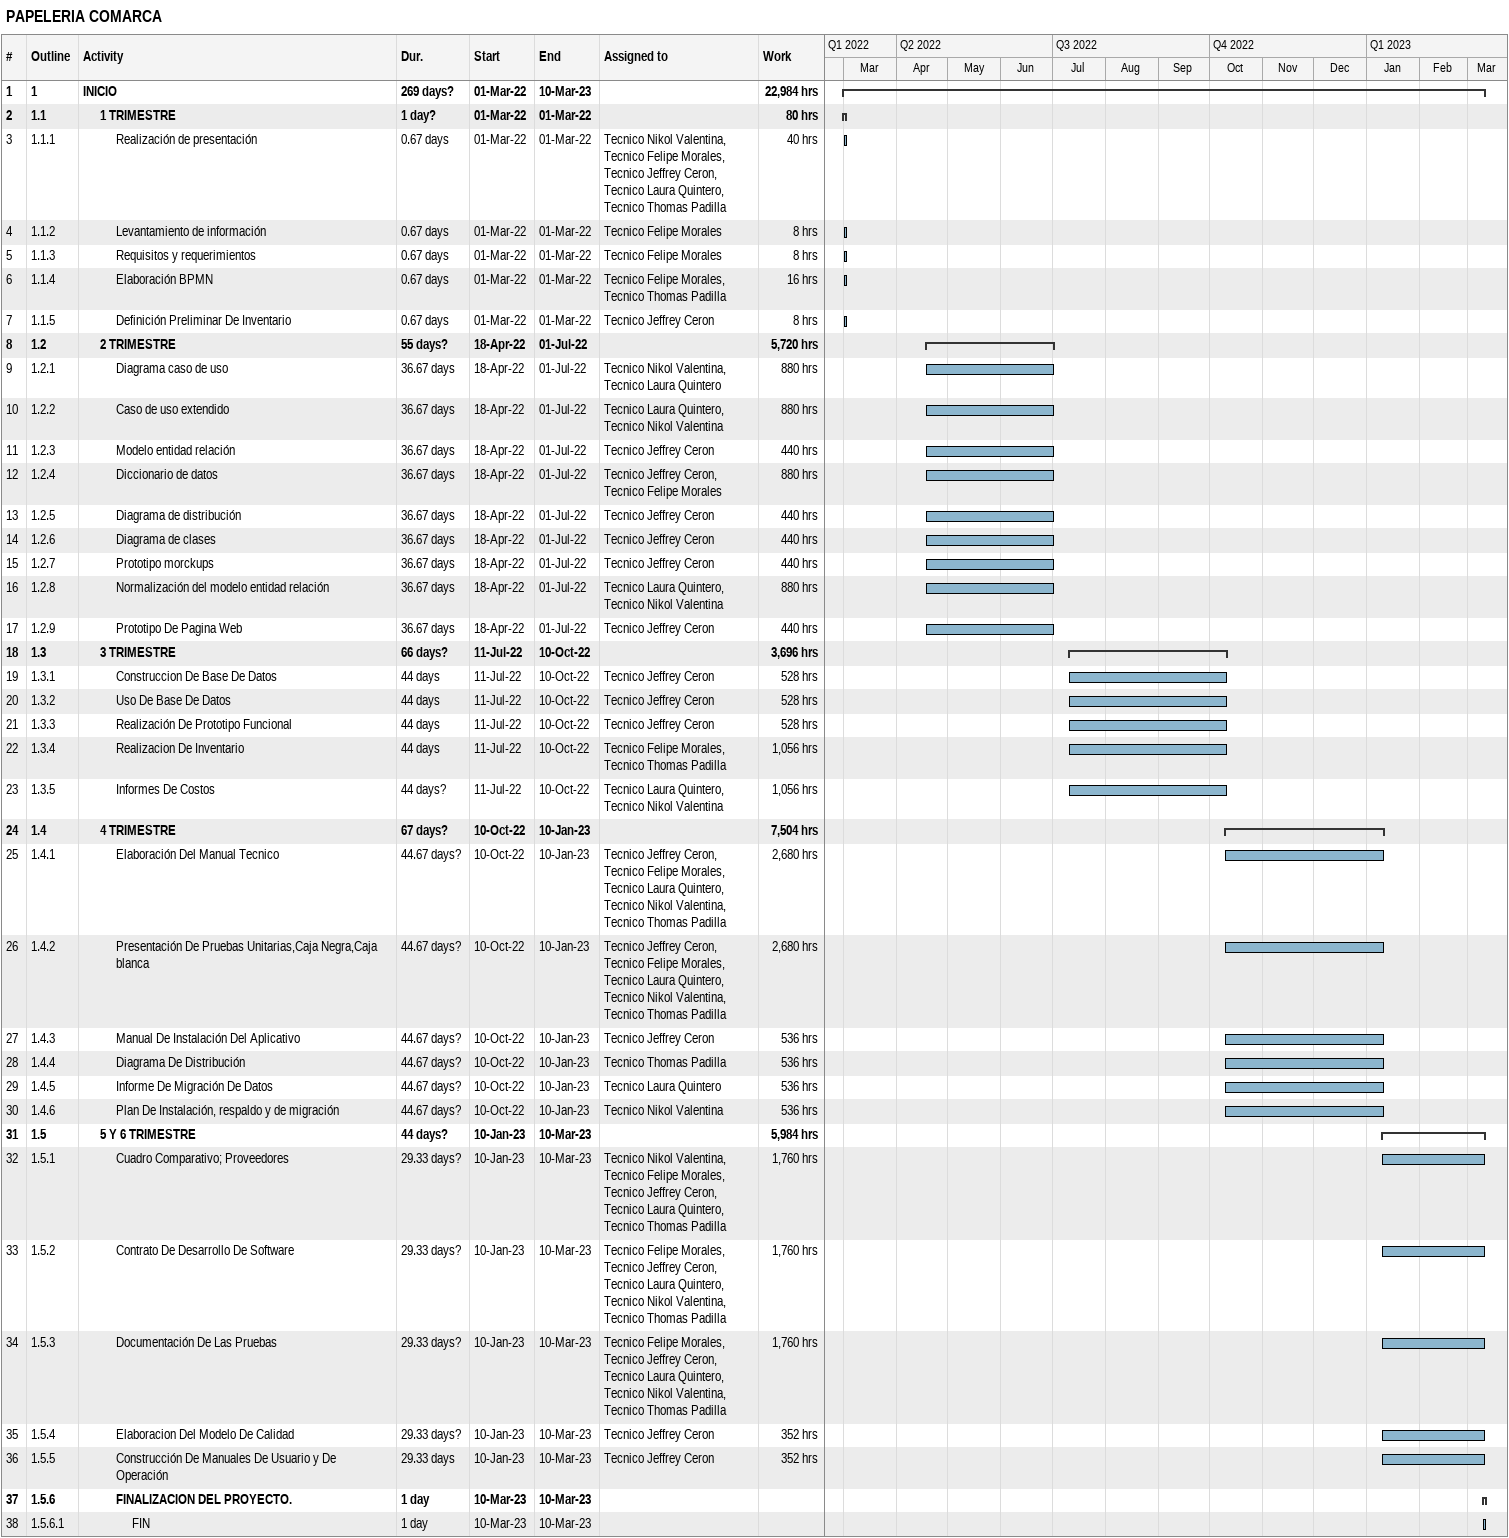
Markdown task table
PAPELERIA COMARCA

| ID | WBS | Task | Duration | Start | Finish | Resources | Work (h) |
|---|---|---|---|---|---|---|---|
| 1 | 1 | **INICIO** | 269d? | 2022-03-01 | 2023-03-10 |  | 22984 |
| 2 | 1.1 | **1 TRIMESTRE** | 1d? | 2022-03-01 | 2022-03-01 |  | 80 |
| 3 | 1.1.1 | Realización de presentación | 0.67d | 2022-03-01 | 2022-03-01 | Tecnico Nikol Valentina, Tecnico Felipe Morales, Tecnico Jeffrey Ceron, Tecnico Laura Quintero, Tecnico Thomas Padilla | 40 |
| 4 | 1.1.2 | Levantamiento de información | 0.67d | 2022-03-01 | 2022-03-01 | Tecnico Felipe Morales | 8 |
| 5 | 1.1.3 | Requisitos y requerimientos | 0.67d | 2022-03-01 | 2022-03-01 | Tecnico Felipe Morales | 8 |
| 6 | 1.1.4 | Elaboración BPMN | 0.67d | 2022-03-01 | 2022-03-01 | Tecnico Felipe Morales, Tecnico Thomas Padilla | 16 |
| 7 | 1.1.5 | Definición Preliminar De Inventario | 0.67d | 2022-03-01 | 2022-03-01 | Tecnico Jeffrey Ceron | 8 |
| 8 | 1.2 | **2 TRIMESTRE** | 55d? | 2022-04-18 | 2022-07-01 |  | 5720 |
| 9 | 1.2.1 | Diagrama caso de uso | 36.67d | 2022-04-18 | 2022-07-01 | Tecnico Nikol Valentina, Tecnico Laura Quintero | 880 |
| 10 | 1.2.2 | Caso de uso extendido | 36.67d | 2022-04-18 | 2022-07-01 | Tecnico Laura Quintero, Tecnico Nikol Valentina | 880 |
| 11 | 1.2.3 | Modelo entidad relación | 36.67d | 2022-04-18 | 2022-07-01 | Tecnico Jeffrey Ceron | 440 |
| 12 | 1.2.4 | Diccionario de datos | 36.67d | 2022-04-18 | 2022-07-01 | Tecnico Jeffrey Ceron, Tecnico Felipe Morales | 880 |
| 13 | 1.2.5 | Diagrama de distribución | 36.67d | 2022-04-18 | 2022-07-01 | Tecnico Jeffrey Ceron | 440 |
| 14 | 1.2.6 | Diagrama de clases | 36.67d | 2022-04-18 | 2022-07-01 | Tecnico Jeffrey Ceron | 440 |
| 15 | 1.2.7 | Prototipo morckups | 36.67d | 2022-04-18 | 2022-07-01 | Tecnico Jeffrey Ceron | 440 |
| 16 | 1.2.8 | Normalización del modelo entidad relación | 36.67d | 2022-04-18 | 2022-07-01 | Tecnico Laura Quintero, Tecnico Nikol Valentina | 880 |
| 17 | 1.2.9 | Prototipo De Pagina Web | 36.67d | 2022-04-18 | 2022-07-01 | Tecnico Jeffrey Ceron | 440 |
| 18 | 1.3 | **3 TRIMESTRE** | 66d? | 2022-07-11 | 2022-10-10 |  | 3696 |
| 19 | 1.3.1 | Construccion De Base De Datos | 44d | 2022-07-11 | 2022-10-10 | Tecnico Jeffrey Ceron | 528 |
| 20 | 1.3.2 | Uso De Base De Datos | 44d | 2022-07-11 | 2022-10-10 | Tecnico Jeffrey Ceron | 528 |
| 21 | 1.3.3 | Realización De Prototipo Funcional | 44d | 2022-07-11 | 2022-10-10 | Tecnico Jeffrey Ceron | 528 |
| 22 | 1.3.4 | Realizacion De Inventario | 44d | 2022-07-11 | 2022-10-10 | Tecnico Felipe Morales, Tecnico Thomas Padilla | 1056 |
| 23 | 1.3.5 | Informes De Costos | 44d? | 2022-07-11 | 2022-10-10 | Tecnico Laura Quintero, Tecnico Nikol Valentina | 1056 |
| 24 | 1.4 | **4 TRIMESTRE** | 67d? | 2022-10-10 | 2023-01-10 |  | 7504 |
| 25 | 1.4.1 | Elaboración Del Manual Tecnico | 44.67d? | 2022-10-10 | 2023-01-10 | Tecnico Jeffrey Ceron, Tecnico Felipe Morales, Tecnico Laura Quintero, Tecnico Nikol Valentina, Tecnico Thomas Padilla | 2680 |
| 26 | 1.4.2 | Presentación De Pruebas Unitarias,Caja Negra,Caja blanca | 44.67d? | 2022-10-10 | 2023-01-10 | Tecnico Jeffrey Ceron, Tecnico Felipe Morales, Tecnico Laura Quintero, Tecnico Nikol Valentina, Tecnico Thomas Padilla | 2680 |
| 27 | 1.4.3 | Manual De Instalación Del Aplicativo | 44.67d? | 2022-10-10 | 2023-01-10 | Tecnico Jeffrey Ceron | 536 |
| 28 | 1.4.4 | Diagrama De Distribución | 44.67d? | 2022-10-10 | 2023-01-10 | Tecnico Thomas Padilla | 536 |
| 29 | 1.4.5 | Informe De Migración De Datos | 44.67d? | 2022-10-10 | 2023-01-10 | Tecnico Laura Quintero | 536 |
| 30 | 1.4.6 | Plan De Instalación, respaldo y de migración | 44.67d? | 2022-10-10 | 2023-01-10 | Tecnico Nikol Valentina | 536 |
| 31 | 1.5 | **5 Y 6 TRIMESTRE** | 44d? | 2023-01-10 | 2023-03-10 |  | 5984 |
| 32 | 1.5.1 | Cuadro Comparativo; Proveedores | 29.33d? | 2023-01-10 | 2023-03-10 | Tecnico Nikol Valentina, Tecnico Felipe Morales, Tecnico Jeffrey Ceron, Tecnico Laura Quintero, Tecnico Thomas Padilla | 1760 |
| 33 | 1.5.2 | Contrato De Desarrollo De Software | 29.33d? | 2023-01-10 | 2023-03-10 | Tecnico Felipe Morales, Tecnico Jeffrey Ceron, Tecnico Laura Quintero, Tecnico Nikol Valentina, Tecnico Thomas Padilla | 1760 |
| 34 | 1.5.3 | Documentación De Las Pruebas | 29.33d? | 2023-01-10 | 2023-03-10 | Tecnico Felipe Morales, Tecnico Jeffrey Ceron, Tecnico Laura Quintero, Tecnico Nikol Valentina, Tecnico Thomas Padilla | 1760 |
| 35 | 1.5.4 | Elaboracion Del Modelo De Calidad | 29.33d? | 2023-01-10 | 2023-03-10 | Tecnico Jeffrey Ceron | 352 |
| 36 | 1.5.5 | Construcción De Manuales De Usuario y De Operación | 29.33d | 2023-01-10 | 2023-03-10 | Tecnico Jeffrey Ceron | 352 |
| 37 | 1.5.6 | **FINALIZACION DEL PROYECTO.** | 1d | 2023-03-10 | 2023-03-10 |  |  |
| 38 | 1.5.6.1 | FIN | 1d | 2023-03-10 | 2023-03-10 |  |  |
